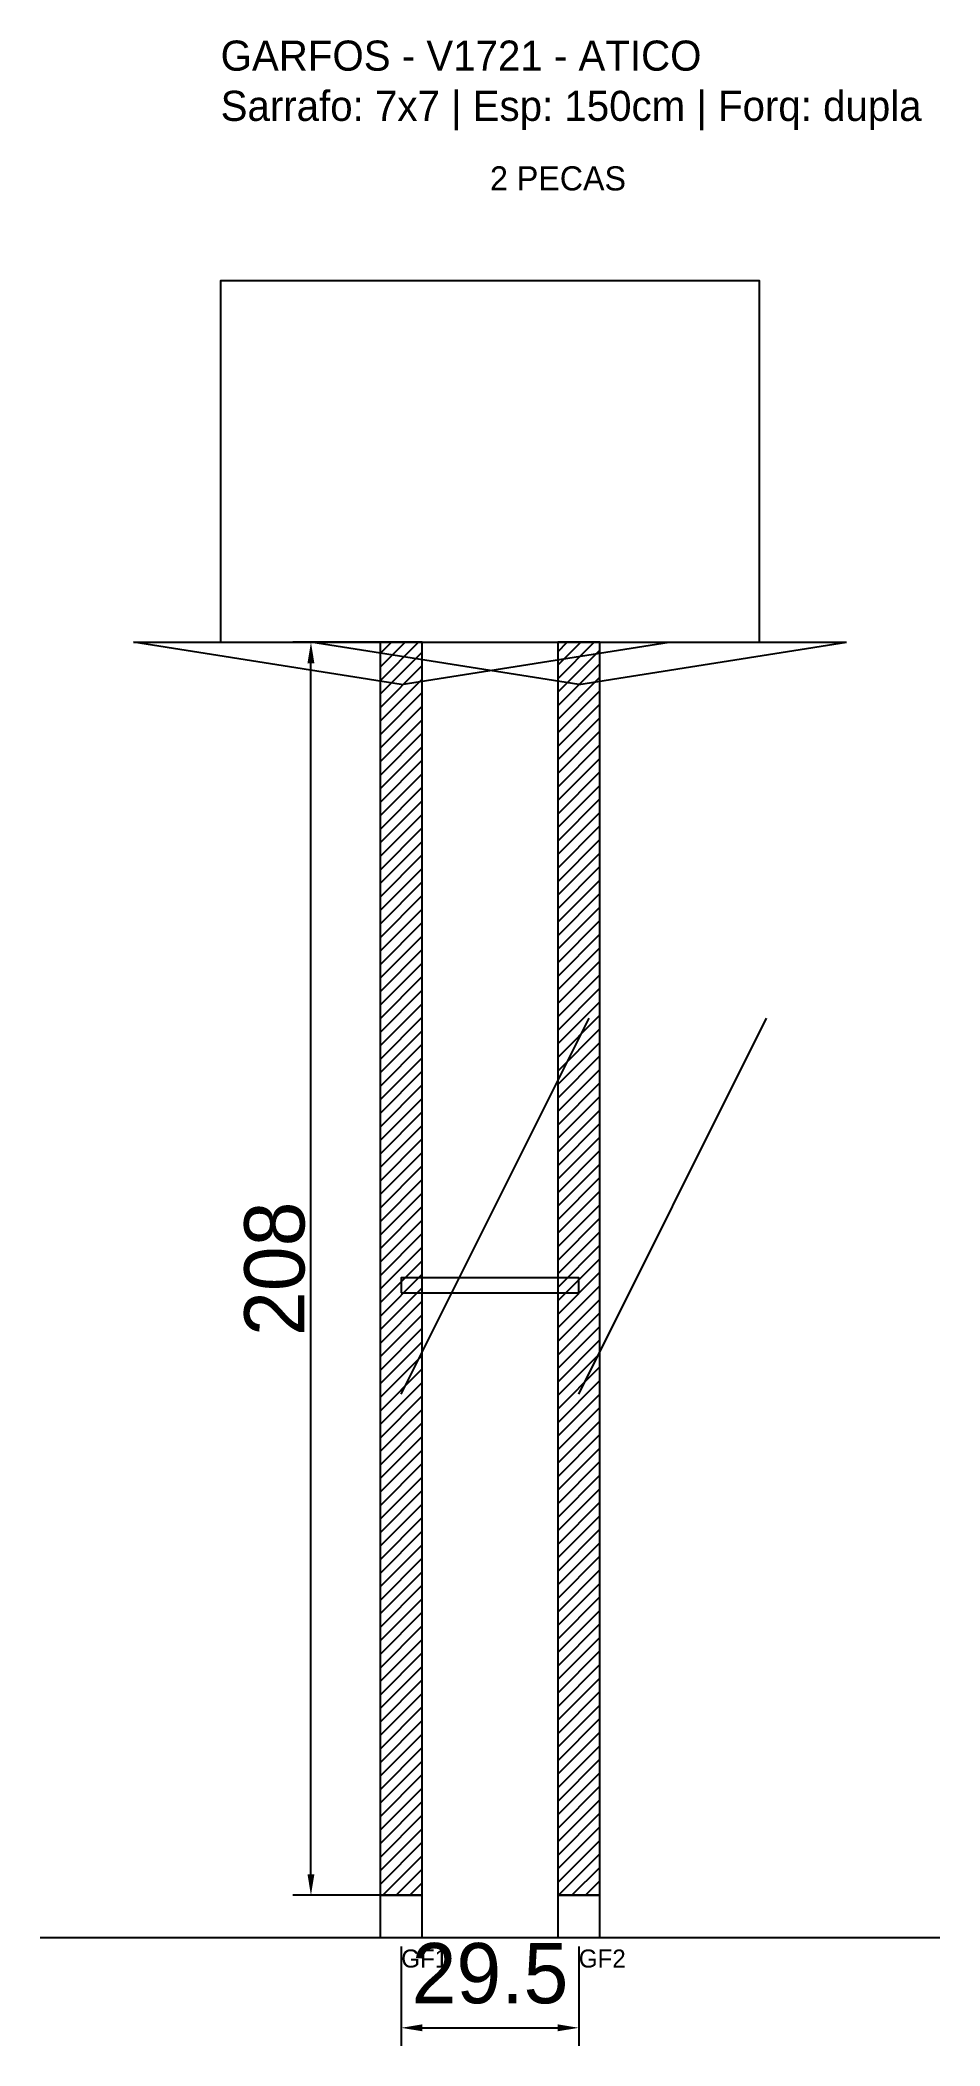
# Model space of a CAD drawing. Header units: metres. Extents: x -30 to 120, y -25 to 308.
import ezdxf

# ---------------------------------------------------------------- set-up
doc = ezdxf.new("R2010")
doc.units = ezdxf.units.M
for name, color, linetype in [('BARRA_ANCORAGEM', 1, 'Continuous'), ('COTA', 241, 'Continuous'), ('GARFOS OK', 3, 'Continuous'), ('NOME DA VIGA', 6, 'Continuous'), ('SARR_7x7', 40, 'Continuous'), ('TIRAS REESCORAMENTO', 252, 'Continuous'), ('VIGAS', 3, 'Continuous')]:
    doc.layers.add(name, color=color, linetype=linetype)
doc.dimstyles.new('EZ DXF', dxfattribs={"dimtxt": 10, "dimasz": 3.5, "dimexe": 3, "dimexo": 1.5, "dimgap": 1, "dimtad": 1, "dimdec": 1, "dimdsep": 46, "dimcen": 2.5, "dimazin": 3, "dimtfac": 1, "dimtmove": 0, "dimatfit": 3})

msp = doc.modelspace()

# ---------------------------------------------------------------- hatches: boundary and pattern name
at = {"layer": 'COTA'}
h = msp.add_hatch(dxfattribs=at)
h.set_pattern_fill('ANSI31', scale=0.5)
h.paths.add_polyline_path([(26.5, 0), (33.5, 0), (33.5, 208), (26.5, 208)])
h = msp.add_hatch(dxfattribs=at)
h.set_pattern_fill('ANSI31', scale=0.5)
h.paths.add_polyline_path([(56, 0), (63, 0), (63, 208), (56, 208)])

# ---------------------------------------------------------------- linework, layer by layer
at = {"layer": 'BARRA_ANCORAGEM'}
for p, q in [((30, 83.2), (61.2, 145.6)), ((59.5, 83.2), (90.7, 145.6))]:
    msp.add_line(p, q, dxfattribs=at)
at = {"layer": 'GARFOS OK'}
for p, q in [((30, 201), (-14.5, 208)), ((-14.5, 208), (74.5, 208)), ((59.5, 201), (15, 208)), ((15, 208), (104, 208)), ((30, 201), (74.5, 208)), ((59.5, 201), (104, 208))]:
    msp.add_line(p, q, dxfattribs=at)
at = {"layer": 'GARFOS OK', "linetype": 'CONTINUOUS'}
msp.add_line((-30, -7), (119.5, -7), dxfattribs=at)
at = {"layer": 'GARFOS OK'}
for points in [[(26.5, 0), (33.5, 0), (33.5, 208), (26.5, 208), (26.5, 0)], [(56, 0), (63, 0), (63, 208), (56, 208), (56, 0)]]:
    msp.add_lwpolyline(points, dxfattribs=at)
at = {"layer": 'SARR_7x7'}
for points in [[(26.5, -7), (33.5, -7), (33.5, 0), (26.5, 0), (26.5, -7)], [(56, -7), (63, -7), (63, 0), (56, 0), (56, -7)]]:
    msp.add_lwpolyline(points, dxfattribs=at)
at = {"layer": 'TIRAS REESCORAMENTO'}
msp.add_lwpolyline([(30, 100), (59.5, 100), (59.5, 102.5), (30, 102.5), (30, 100)], dxfattribs=at)
at = {"layer": 'VIGAS'}
msp.add_lwpolyline([(0, 208), (89.5, 208), (89.5, 268), (0, 268), (0, 208)], dxfattribs=at)

# ---------------------------------------------------------------- texts
at = {"layer": 'NOME DA VIGA'}
for s, height, p in [('2 PECAS', 4, (44.75, 283)), ('GF1', 3, (30, -12)), ('GF2', 3, (59.5, -12))]:
    msp.add_text(s, height=height, dxfattribs=at).set_placement(p)
at = {"layer": 'NOME DA VIGA', "insert": (0, 293), "char_height": 5, "attachment_point": 7}
msp.add_mtext('GARFOS - V1721 - ATICO\\PSarrafo: 7x7 | Esp: 150cm | Forq: dupla', dxfattribs=at)

# ---------------------------------------------------------------- dimensions: what is measured, and where the dimension line sits
at = {"layer": 'COTA'}
msp.add_linear_dim(base=(15, 0), p1=(30, 0), p2=(30, 208), angle=90, dimstyle='EZ DXF', dxfattribs=at).render()
msp.add_linear_dim(base=(30, -22), p1=(30, -7), p2=(59.5, -7), dimstyle='EZ DXF', dxfattribs=at).render()

doc.saveas('drawing.dxf')
